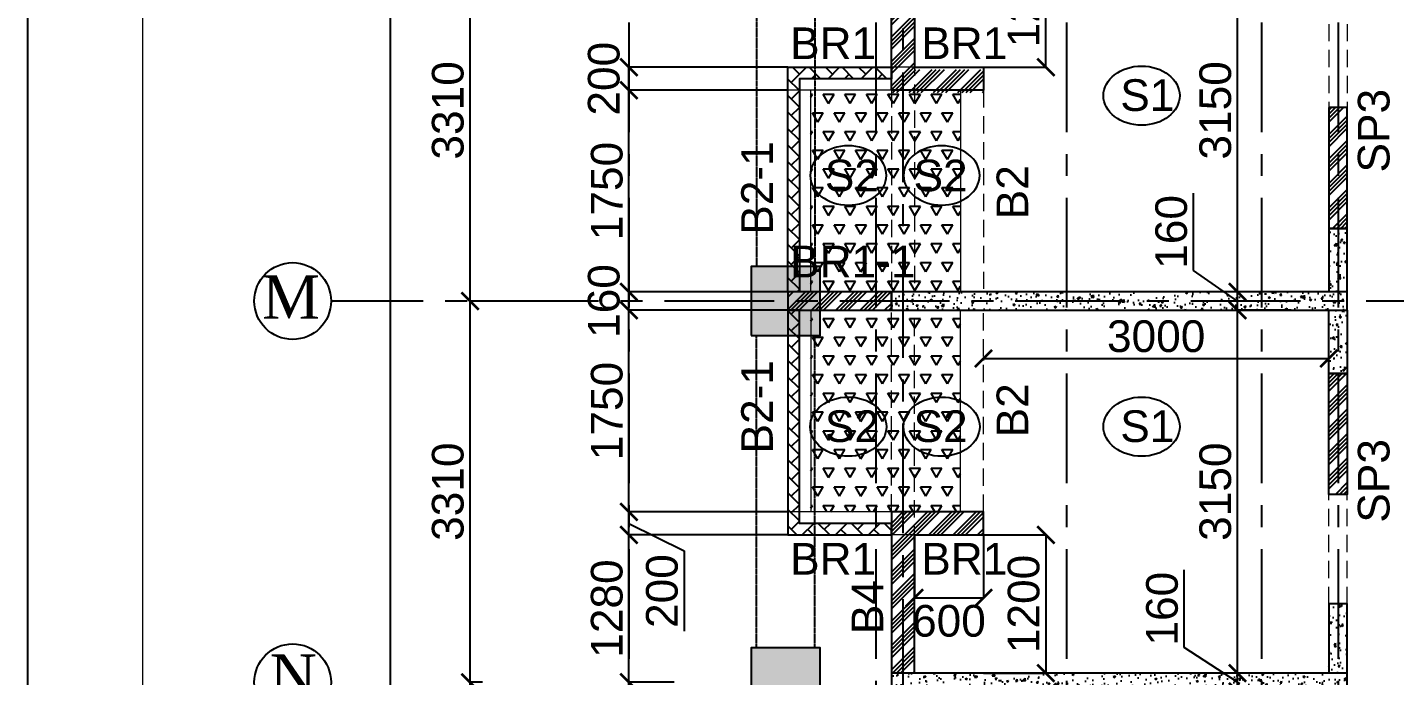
# Model space of a CAD drawing. Header units: inches. Extents: x -1898 to 127651, y -195120 to -109120.
# Drawn here: x -1898 to 9979, y -137312 to -131684 of the extents above; entities that cross this region are included whole.
import ezdxf

# ---------------------------------------------------------------- set-up
doc = ezdxf.new("R2010")
doc.units = ezdxf.units.IN
doc.header["$MEASUREMENT"] = 0
for name, pattern in [('CENTER', [50.8, 31.75, -6.35, 6.35, -6.35]), ('DASHED2', [9.525, 6.35, -3.175]), ('Hidden', [3, 2, -1])]:
    doc.linetypes.add(name, pattern=pattern)
for name, color, linetype in [('160 R.C. WALL HAT', 8, 'Continuous'), ('160 R.C.WALL', 6, 'Continuous'), ('AR-Column', 40, 'Continuous'), ('AR-Hidden', 251, 'DASHED2'), ('BAL. PARAPET WALL', 4, 'Continuous'), ('BEAM TEXT', 4, 'Continuous'), ('DIM', 251, 'Continuous'), ('GIRD CIR', 1, 'Continuous'), ('GIRD TEXT', 4, 'Continuous'), ('GRID', 8, 'CENTER'), ('GRID DIM', 4, 'Continuous'), ('NON S.WALL HATCH', 8, 'Continuous'), ('NON STRUC R.C.WALL', 6, 'Continuous'), ('NON.STRUC.R.C.WALLS', 1, 'Continuous'), ('PARAPET WALL', 4, 'Continuous'), ('SPANRAL BEAM', 3, 'Continuous'), ('SUNKEN', 8, 'Continuous')]:
    doc.layers.add(name, color=color, linetype=linetype)
for name, color, linetype, lineweight in [('BEAMS', 3, 'Continuous', 0), ('JKEC COLHAT', 2, 'Continuous', 20), ('SLAB CIR', 1, 'Continuous', 25), ('SLAB TXT', 3, 'Continuous', 0)]:
    doc.layers.add(name, color=color, linetype=linetype, lineweight=lineweight)
doc.styles.add('T200', font='sanss___.ttf', dxfattribs={"height": 275})
doc.styles.add('T300', font='sanss___.ttf', dxfattribs={"height": 350})
doc.styles.add('T400', font='romantic.ttf')
doc.dimstyles.new('T 200', dxfattribs={"dimtxt": 275, "dimasz": 150, "dimexe": 1, "dimexo": 0, "dimgap": 50, "dimtad": 1, "dimdec": 0, "dimrnd": 5, "dimdsep": 46, "dimtxsty": 'T200', "dimblk": 'ARCHTICK', "dimcen": 2.5, "dimdle": 1, "dimclrd": 5, "dimclre": 253, "dimclrt": 1, "dimadec": 0, "dimazin": 0, "dimtfac": 1, "dimtdec": 0, "dimtmove": 2, "dimatfit": 3, "dimfxl": 0, "dimarcsym": 0})
doc.dimstyles.new('T 300', dxfattribs={"dimtxt": 275, "dimasz": 150, "dimexe": 1, "dimexo": 0, "dimgap": 50, "dimtad": 1, "dimdec": 0, "dimrnd": 5, "dimdsep": 46, "dimtxsty": 'T200', "dimblk": 'ARCHTICK', "dimcen": 2.5, "dimdle": 1, "dimclrd": 5, "dimclre": 253, "dimclrt": 4, "dimadec": 0, "dimazin": 0, "dimtfac": 1, "dimtdec": 0, "dimtmove": 2, "dimatfit": 3, "dimfxl": 0, "dimarcsym": 0})
pattern_1 = [(45, (2346260.05, -240371.21), (-106.066017, 106.066017), []), (45, (2346295.4, -240371.21), (-106.066017, 106.066017), []), (45, (2346330.76, -240371.21), (-106.066017, 106.066017), []), (45, (2346366.12, -240371.21), (-106.066017, 106.066017), [])]
pattern_2 = [(60, (2301842.9, -345548.81), (-93.75, 162.379763), [93.75, -93.75]), (120, (2301842.9, -345548.81), (-187.5, 1e-07), [93.75, -93.75]), (0, (2301796.02, -345467.62), (93.75, 162.379763), [93.75, -93.75])]
pattern_3 = [(45, (-2120350.89, 362541.15), (1e-14, 143.684098), [304.8, -101.6]), (135, (-2120279.05, 362613), (1e-14, 143.684098), [304.8, -101.6])]
pattern_4 = [(50, (2184721.52, 112605.64), (179.315046, -15.688034), [18.75, -206.25]), (355, (2184721.52, 112605.64), (-34.687833, 188.048033), [15, -165]), (100.4514445, (2184736.47, 112604.33), (144.627212, 172.359998), [15.935048, -175.285528]), (46.1842, (2184721.52, 112655.64), (266.810333, -41.37982), [28.125, -309.375]), (96.635635, (2184743.76, 112652.2), (233.665486, 243.52965), [23.902586, -262.92844]), (351.184164, (2184721.52, 112655.64), (233.665486, 243.52965), [22.5, -247.5]), (21, (2184746.52, 112643.14), (149.226763, -100.654723), [18.75, -206.25]), (326, (2184746.52, 112643.14), (60.828833, 181.287511), [15, -165]), (71.451445, (2184758.96, 112634.75), (210.055594, 80.632788), [15.935047, -175.285528]), (37.5, (2184721.524, 112605.64), (3.0399638, 83.2234635), [0, -163, 0, -167.5, 0, -165.625]), (7.5, (2184721.52, 112605.64), (65.7673844, 98.602928), [0, -95.5, 0, -159.25, 0, -63.125]), (327.5, (2184665.774, 112605.64), (133.455609, -5.638718), [0, -62.5, 0, -195, 0, -258.75]), (317.5, (2184640.77, 112605.64), (145.7965423, 25.0262456), [0, -81.25, 0, -129.5, 0, -183.75])]

# ---------------------------------------------------------------- blocks, each defined once
blk = doc.blocks.new('_ARCHTICK')
at = {"color": 0, "linetype": 'ByBlock', "const_width": 0.15}
blk.add_lwpolyline([(-0.5, -0.5), (0.5, 0.5)], dxfattribs=at)
blk = doc.blocks.new('*D31')
at = {"layer": 'Defpoints', "color": 0}
for p in [(8614, -137290), (8947, -137290, 15), (8822, -137450, 15)]:
    blk.add_point(p, dxfattribs=at)
at = {"layer": 'DIM', "color": 5, "lineweight": -2}
for p, q in [((8151, -137067), (8151, -136395)), ((8614, -137370), (8151, -137067)), ((8614, -137451), (8614, -137289))]:
    blk.add_line(p, q, dxfattribs=at)
at = {"layer": 'DIM', "color": 253, "lineweight": -2}
for p, q in [((8947, -137290), (8613, -137290)), ((8822, -137450), (8613, -137450))]:
    blk.add_line(p, q, dxfattribs=at)
at = {"layer": 'DIM', "color": 5, "lineweight": -2, "xscale": 150, "yscale": 150, "zscale": 150}
for p, rotation in [((8614, -137290), 90), ((8614, -137450), 270)]:
    blk.add_blockref('_ARCHTICK', p, dxfattribs=dict(at, rotation=rotation))
at = {"layer": 'DIM', "color": 1, "insert": (7959, -136731), "char_height": 275, "attachment_point": 5, "rotation": 90, "style": 'T200'}
blk.add_mtext('160', dxfattribs=at)
blk = doc.blocks.new('*D32')
at = {"layer": 'Defpoints', "color": 0}
for p in [(8614, -134140), (9080, -134140, 15), (8947, -137290, 15)]:
    blk.add_point(p, dxfattribs=at)
at = {"layer": 'DIM', "color": 253, "lineweight": -2}
for p, q in [((9080, -134140), (8613, -134140)), ((8947, -137290), (8613, -137290))]:
    blk.add_line(p, q, dxfattribs=at)
at = {"layer": 'DIM', "color": 5, "lineweight": -2}
blk.add_line((8614, -137291), (8614, -134139), dxfattribs=at)
at = {"layer": 'DIM', "color": 5, "lineweight": -2, "xscale": 150, "yscale": 150, "zscale": 150}
for p, rotation in [((8614, -134140), 90), ((8614, -137290), 270)]:
    blk.add_blockref('_ARCHTICK', p, dxfattribs=dict(at, rotation=rotation))
at = {"layer": 'DIM', "color": 1, "insert": (8422, -135715), "char_height": 275, "attachment_point": 5, "rotation": 90, "style": 'T200'}
blk.add_mtext('3150', dxfattribs=at)
blk = doc.blocks.new('*D33')
at = {"layer": 'Defpoints', "color": 0}
for p in [(8614, -133980), (9091, -133980, 15), (9080, -134140, 15)]:
    blk.add_point(p, dxfattribs=at)
at = {"layer": 'DIM', "color": 5, "lineweight": -2}
for p, q in [((8231, -133796), (8231, -133124)), ((8614, -134060), (8231, -133796)), ((8614, -134141), (8614, -133979))]:
    blk.add_line(p, q, dxfattribs=at)
at = {"layer": 'DIM', "color": 253, "lineweight": -2}
for p, q in [((9091, -133980), (8613, -133980)), ((9080, -134140), (8613, -134140))]:
    blk.add_line(p, q, dxfattribs=at)
at = {"layer": 'DIM', "color": 5, "lineweight": -2, "xscale": 150, "yscale": 150, "zscale": 150}
for p, rotation in [((8614, -133980), 90), ((8614, -134140), 270)]:
    blk.add_blockref('_ARCHTICK', p, dxfattribs=dict(at, rotation=rotation))
at = {"layer": 'DIM', "color": 1, "insert": (8039, -133460), "char_height": 275, "attachment_point": 5, "rotation": 90, "style": 'T200'}
blk.add_mtext('160', dxfattribs=at)
blk = doc.blocks.new('*D34')
at = {"layer": 'Defpoints', "color": 0}
for p in [(8614, -130830), (8682, -130830), (9091, -133980, 15)]:
    blk.add_point(p, dxfattribs=at)
at = {"layer": 'DIM', "color": 253, "lineweight": -2}
for p, q in [((8682, -130830), (8613, -130830)), ((9091, -133980), (8613, -133980))]:
    blk.add_line(p, q, dxfattribs=at)
at = {"layer": 'DIM', "color": 5, "lineweight": -2}
blk.add_line((8614, -133981), (8614, -130829), dxfattribs=at)
at = {"layer": 'DIM', "color": 5, "lineweight": -2, "xscale": 150, "yscale": 150, "zscale": 150}
for p, rotation in [((8614, -130830), 90), ((8614, -133980), 270)]:
    blk.add_blockref('_ARCHTICK', p, dxfattribs=dict(at, rotation=rotation))
at = {"layer": 'DIM', "color": 1, "insert": (8422, -132405), "char_height": 275, "attachment_point": 5, "rotation": 90, "style": 'T200'}
blk.add_mtext('3150', dxfattribs=at)
blk = doc.blocks.new('*D128')
at = {"layer": 'Defpoints', "color": 0}
for p in [(3327, -137370), (3719, -137370, 15), (4707, -138650, 15)]:
    blk.add_point(p, dxfattribs=at)
at = {"layer": 'DIM', "color": 253, "lineweight": -2}
for p, q in [((3719, -137370), (3326, -137370)), ((4707, -138650), (3326, -138650))]:
    blk.add_line(p, q, dxfattribs=at)
at = {"layer": 'DIM', "color": 5, "lineweight": -2}
blk.add_line((3327, -138651), (3327, -137369), dxfattribs=at)
at = {"layer": 'DIM', "color": 5, "lineweight": -2, "xscale": 150, "yscale": 150, "zscale": 150}
for p, rotation in [((3327, -137370), 90), ((3327, -138650), 270)]:
    blk.add_blockref('_ARCHTICK', p, dxfattribs=dict(at, rotation=rotation))
at = {"layer": 'DIM', "color": 1, "insert": (3136, -138010), "char_height": 275, "attachment_point": 5, "rotation": 90, "style": 'T200'}
blk.add_mtext('1280', dxfattribs=at)
blk = doc.blocks.new('*D129')
at = {"layer": 'Defpoints', "color": 0}
for p in [(3327, -136090), (4707, -136090, 15), (3719, -137370, 15)]:
    blk.add_point(p, dxfattribs=at)
at = {"layer": 'DIM', "color": 253, "lineweight": -2}
for p, q in [((4707, -136090), (3326, -136090)), ((3719, -137370), (3326, -137370))]:
    blk.add_line(p, q, dxfattribs=at)
at = {"layer": 'DIM', "color": 5, "lineweight": -2}
blk.add_line((3327, -137371), (3327, -136089), dxfattribs=at)
at = {"layer": 'DIM', "color": 5, "lineweight": -2, "xscale": 150, "yscale": 150, "zscale": 150}
for p, rotation in [((3327, -136090), 90), ((3327, -137370), 270)]:
    blk.add_blockref('_ARCHTICK', p, dxfattribs=dict(at, rotation=rotation))
at = {"layer": 'DIM', "color": 1, "insert": (3136, -136730), "char_height": 275, "attachment_point": 5, "rotation": 90, "style": 'T200'}
blk.add_mtext('1280', dxfattribs=at)
blk = doc.blocks.new('*D130')
at = {"layer": 'Defpoints', "color": 0}
for p in [(3327, -135890), (4707, -135890, 15), (4707, -136090, 15)]:
    blk.add_point(p, dxfattribs=at)
at = {"layer": 'DIM', "color": 253, "lineweight": -2}
for p, q in [((4707, -135890), (3326, -135890)), ((4707, -136090), (3326, -136090))]:
    blk.add_line(p, q, dxfattribs=at)
at = {"layer": 'DIM', "color": 5, "lineweight": -2}
for p, q in [((3327, -136091), (3327, -135889)), ((3327, -135990), (3807, -136228)), ((3807, -136228), (3807, -136927))]:
    blk.add_line(p, q, dxfattribs=at)
at = {"layer": 'DIM', "color": 5, "lineweight": -2, "xscale": 150, "yscale": 150, "zscale": 150}
for p, rotation in [((3327, -135890), 90), ((3327, -136090), 270)]:
    blk.add_blockref('_ARCHTICK', p, dxfattribs=dict(at, rotation=rotation))
at = {"layer": 'DIM', "color": 1, "insert": (3615, -136578), "char_height": 275, "attachment_point": 5, "rotation": 90, "style": 'T200'}
blk.add_mtext('200', dxfattribs=at)
blk = doc.blocks.new('*D131')
at = {"layer": 'Defpoints', "color": 0}
for p in [(3327, -134140), (4707, -134140, 15), (4707, -135890, 15)]:
    blk.add_point(p, dxfattribs=at)
at = {"layer": 'DIM', "color": 253, "lineweight": -2}
for p, q in [((4707, -134140), (3326, -134140)), ((4707, -135890), (3326, -135890))]:
    blk.add_line(p, q, dxfattribs=at)
at = {"layer": 'DIM', "color": 5, "lineweight": -2}
blk.add_line((3327, -135891), (3327, -134139), dxfattribs=at)
at = {"layer": 'DIM', "color": 5, "lineweight": -2, "xscale": 150, "yscale": 150, "zscale": 150}
for p, rotation in [((3327, -134140), 90), ((3327, -135890), 270)]:
    blk.add_blockref('_ARCHTICK', p, dxfattribs=dict(at, rotation=rotation))
at = {"layer": 'DIM', "color": 1, "insert": (3136, -135015), "char_height": 275, "attachment_point": 5, "rotation": 90, "style": 'T200'}
blk.add_mtext('1750', dxfattribs=at)
blk = doc.blocks.new('*D132')
at = {"layer": 'Defpoints', "color": 0}
for p in [(3327, -133980), (4707, -133980, 15), (4707, -134140, 15)]:
    blk.add_point(p, dxfattribs=at)
at = {"layer": 'DIM', "color": 253, "lineweight": -2}
for p, q in [((4707, -133980), (3326, -133980)), ((4707, -134140), (3326, -134140))]:
    blk.add_line(p, q, dxfattribs=at)
at = {"layer": 'DIM', "color": 5, "lineweight": -2}
blk.add_line((3327, -134141), (3327, -133979), dxfattribs=at)
at = {"layer": 'DIM', "color": 5, "lineweight": -2, "xscale": 150, "yscale": 150, "zscale": 150}
for p, rotation in [((3327, -133980), 90), ((3327, -134140), 270)]:
    blk.add_blockref('_ARCHTICK', p, dxfattribs=dict(at, rotation=rotation))
at = {"layer": 'DIM', "color": 1, "insert": (3110, -134060), "char_height": 275, "attachment_point": 5, "rotation": 90, "style": 'T200'}
blk.add_mtext('160', dxfattribs=at)
blk = doc.blocks.new('*D133')
at = {"layer": 'Defpoints', "color": 0}
for p in [(3327, -132230), (4707, -132230, 15), (4707, -133980, 15)]:
    blk.add_point(p, dxfattribs=at)
at = {"layer": 'DIM', "color": 253, "lineweight": -2}
for p, q in [((4707, -132230), (3326, -132230)), ((4707, -133980), (3326, -133980))]:
    blk.add_line(p, q, dxfattribs=at)
at = {"layer": 'DIM', "color": 5, "lineweight": -2}
blk.add_line((3327, -133981), (3327, -132229), dxfattribs=at)
at = {"layer": 'DIM', "color": 5, "lineweight": -2, "xscale": 150, "yscale": 150, "zscale": 150}
for p, rotation in [((3327, -132230), 90), ((3327, -133980), 270)]:
    blk.add_blockref('_ARCHTICK', p, dxfattribs=dict(at, rotation=rotation))
at = {"layer": 'DIM', "color": 1, "insert": (3136, -133105), "char_height": 275, "attachment_point": 5, "rotation": 90, "style": 'T200'}
blk.add_mtext('1750', dxfattribs=at)
blk = doc.blocks.new('*D134')
at = {"layer": 'Defpoints', "color": 0}
for p in [(3327, -132030), (4707, -132030, 15), (4707, -132230, 15)]:
    blk.add_point(p, dxfattribs=at)
at = {"layer": 'DIM', "color": 253, "lineweight": -2}
for p, q in [((4707, -132030), (3326, -132030)), ((4707, -132230), (3326, -132230))]:
    blk.add_line(p, q, dxfattribs=at)
at = {"layer": 'DIM', "color": 5, "lineweight": -2}
blk.add_line((3327, -132231), (3327, -132029), dxfattribs=at)
at = {"layer": 'DIM', "color": 5, "lineweight": -2, "xscale": 150, "yscale": 150, "zscale": 150}
for p, rotation in [((3327, -132030), 90), ((3327, -132230), 270)]:
    blk.add_blockref('_ARCHTICK', p, dxfattribs=dict(at, rotation=rotation))
at = {"layer": 'DIM', "color": 1, "insert": (3110, -132130), "char_height": 275, "attachment_point": 5, "rotation": 90, "style": 'T200'}
blk.add_mtext('200', dxfattribs=at)
blk = doc.blocks.new('*D200')
at = {"layer": 'Defpoints', "color": 0}
for p in [(1257, -117070), (1713, -117070, 15), (1713, -140720, 15)]:
    blk.add_point(p, dxfattribs=at)
at = {"layer": 'GRID DIM', "color": 253, "lineweight": -2}
for p, q in [((1713, -117070), (1256, -117070)), ((1713, -140720), (1256, -140720))]:
    blk.add_line(p, q, dxfattribs=at)
at = {"layer": 'GRID DIM', "color": 5, "lineweight": -2}
blk.add_line((1257, -140721), (1257, -117069), dxfattribs=at)
at = {"layer": 'GRID DIM', "color": 5, "lineweight": -2, "xscale": 150, "yscale": 150, "zscale": 150}
for p, rotation in [((1257, -117070), 90), ((1257, -140720), 270)]:
    blk.add_blockref('_ARCHTICK', p, dxfattribs=dict(at, rotation=rotation))
at = {"layer": 'GRID DIM', "color": 4, "insert": (1065, -128895), "char_height": 275, "attachment_point": 5, "rotation": 90, "style": 'T200'}
blk.add_mtext('23650', dxfattribs=at)
blk = doc.blocks.new('*D201')
at = {"layer": 'Defpoints', "color": 0}
for p in [(1947, -137370), (2054, -137370, 15), (2054, -140720, 15)]:
    blk.add_point(p, dxfattribs=at)
at = {"layer": 'GRID DIM', "color": 253, "lineweight": -2}
for p, q in [((2054, -137370), (1946, -137370)), ((2054, -140720), (1946, -140720))]:
    blk.add_line(p, q, dxfattribs=at)
at = {"layer": 'GRID DIM', "color": 5, "lineweight": -2}
blk.add_line((1947, -140721), (1947, -137369), dxfattribs=at)
at = {"layer": 'GRID DIM', "color": 5, "lineweight": -2, "xscale": 150, "yscale": 150, "zscale": 150}
for p, rotation in [((1947, -137370), 90), ((1947, -140720), 270)]:
    blk.add_blockref('_ARCHTICK', p, dxfattribs=dict(at, rotation=rotation))
at = {"layer": 'GRID DIM', "color": 4, "insert": (1755, -139045), "char_height": 275, "attachment_point": 5, "rotation": 90, "style": 'T200'}
blk.add_mtext('3350', dxfattribs=at)
blk = doc.blocks.new('*D202')
at = {"layer": 'Defpoints', "color": 0}
for p in [(1947, -134060), (2122, -134060, 15), (2054, -137370, 15)]:
    blk.add_point(p, dxfattribs=at)
at = {"layer": 'GRID DIM', "color": 253, "lineweight": -2}
for p, q in [((2122, -134060), (1946, -134060)), ((2054, -137370), (1946, -137370))]:
    blk.add_line(p, q, dxfattribs=at)
at = {"layer": 'GRID DIM', "color": 5, "lineweight": -2}
blk.add_line((1947, -137371), (1947, -134059), dxfattribs=at)
at = {"layer": 'GRID DIM', "color": 5, "lineweight": -2, "xscale": 150, "yscale": 150, "zscale": 150}
for p, rotation in [((1947, -134060), 90), ((1947, -137370), 270)]:
    blk.add_blockref('_ARCHTICK', p, dxfattribs=dict(at, rotation=rotation))
at = {"layer": 'GRID DIM', "color": 4, "insert": (1755, -135715), "char_height": 275, "attachment_point": 5, "rotation": 90, "style": 'T200'}
blk.add_mtext('3310', dxfattribs=at)
blk = doc.blocks.new('*D203')
at = {"layer": 'Defpoints', "color": 0}
for p in [(1947, -130750), (2051, -130750, 15), (2122, -134060, 15)]:
    blk.add_point(p, dxfattribs=at)
at = {"layer": 'GRID DIM', "color": 253, "lineweight": -2}
for p, q in [((2051, -130750), (1946, -130750)), ((2122, -134060), (1946, -134060))]:
    blk.add_line(p, q, dxfattribs=at)
at = {"layer": 'GRID DIM', "color": 5, "lineweight": -2}
blk.add_line((1947, -134061), (1947, -130749), dxfattribs=at)
at = {"layer": 'GRID DIM', "color": 5, "lineweight": -2, "xscale": 150, "yscale": 150, "zscale": 150}
for p, rotation in [((1947, -130750), 90), ((1947, -134060), 270)]:
    blk.add_blockref('_ARCHTICK', p, dxfattribs=dict(at, rotation=rotation))
at = {"layer": 'GRID DIM', "color": 4, "insert": (1755, -132405), "char_height": 275, "attachment_point": 5, "rotation": 90, "style": 'T200'}
blk.add_mtext('3310', dxfattribs=at)
blk = doc.blocks.new('*D222')
at = {"layer": 'Defpoints', "color": 0}
for p in [(5807, -136090, 15), (6407, -136090, 15), (6407, -136638)]:
    blk.add_point(p, dxfattribs=at)
at = {"layer": 'DIM', "color": 253, "lineweight": -2}
for p, q in [((5807, -136090), (5807, -136639)), ((6407, -136090), (6407, -136639))]:
    blk.add_line(p, q, dxfattribs=at)
at = {"layer": 'DIM', "color": 5, "lineweight": -2}
blk.add_line((5806, -136638), (6408, -136638), dxfattribs=at)
at = {"layer": 'DIM', "color": 5, "lineweight": -2, "xscale": 150, "yscale": 150, "zscale": 150, "rotation": 180}
blk.add_blockref('_ARCHTICK', (5807, -136638), dxfattribs=at)
at = {"layer": 'DIM', "color": 5, "lineweight": -2, "xscale": 150, "yscale": 150, "zscale": 150}
blk.add_blockref('_ARCHTICK', (6407, -136638), dxfattribs=at)
at = {"layer": 'DIM', "color": 1, "insert": (6107, -136838), "char_height": 275, "attachment_point": 5, "style": 'T200'}
blk.add_mtext('600', dxfattribs=at)
blk = doc.blocks.new('*D223')
at = {"layer": 'Defpoints', "color": 0}
for p in [(9407, -134559), (6407, -134575, 15), (9407, -134575, 15)]:
    blk.add_point(p, dxfattribs=at)
at = {"layer": 'DIM', "color": 5, "lineweight": -2}
blk.add_line((6406, -134559), (9408, -134559), dxfattribs=at)
at = {"layer": 'DIM', "color": 253, "lineweight": -2}
for p, q in [((6407, -134575), (6407, -134558)), ((9407, -134575), (9407, -134558))]:
    blk.add_line(p, q, dxfattribs=at)
at = {"layer": 'DIM', "color": 5, "lineweight": -2, "xscale": 150, "yscale": 150, "zscale": 150, "rotation": 180}
blk.add_blockref('_ARCHTICK', (6407, -134559), dxfattribs=at)
at = {"layer": 'DIM', "color": 5, "lineweight": -2, "xscale": 150, "yscale": 150, "zscale": 150}
blk.add_blockref('_ARCHTICK', (9407, -134559), dxfattribs=at)
at = {"layer": 'DIM', "color": 1, "insert": (7907, -134367), "char_height": 275, "attachment_point": 5, "style": 'T200'}
blk.add_mtext('3000', dxfattribs=at)
blk = doc.blocks.new('*D782')
at = {"layer": 'Defpoints', "color": 0}
for p in [(6407, -136090, 15), (6407, -137290, 15), (6949, -137290)]:
    blk.add_point(p, dxfattribs=at)
at = {"layer": 'DIM', "color": 253, "lineweight": -2}
for p, q in [((6407, -136090), (6950, -136090)), ((6407, -137290), (6950, -137290))]:
    blk.add_line(p, q, dxfattribs=at)
at = {"layer": 'DIM', "color": 5, "lineweight": -2}
blk.add_line((6949, -136089), (6949, -137291), dxfattribs=at)
at = {"layer": 'DIM', "color": 5, "lineweight": -2, "xscale": 150, "yscale": 150, "zscale": 150}
for p, rotation in [((6949, -136090), 90), ((6949, -137290), 270)]:
    blk.add_blockref('_ARCHTICK', p, dxfattribs=dict(at, rotation=rotation))
at = {"layer": 'DIM', "color": 1, "insert": (6757, -136690), "char_height": 275, "attachment_point": 5, "rotation": 90, "style": 'T200'}
blk.add_mtext('1200', dxfattribs=at)
blk = doc.blocks.new('*D783')
at = {"layer": 'Defpoints', "color": 0}
for p in [(6407, -130830, 15), (6949, -130830), (6407, -132030, 15)]:
    blk.add_point(p, dxfattribs=at)
at = {"layer": 'DIM', "color": 253, "lineweight": -2}
for p, q in [((6407, -130830), (6950, -130830)), ((6407, -132030), (6950, -132030))]:
    blk.add_line(p, q, dxfattribs=at)
at = {"layer": 'DIM', "color": 5, "lineweight": -2}
blk.add_line((6949, -132031), (6949, -130829), dxfattribs=at)
at = {"layer": 'DIM', "color": 5, "lineweight": -2, "xscale": 150, "yscale": 150, "zscale": 150}
for p, rotation in [((6949, -130830), 90), ((6949, -132030), 270)]:
    blk.add_blockref('_ARCHTICK', p, dxfattribs=dict(at, rotation=rotation))
at = {"layer": 'DIM', "color": 1, "insert": (6757, -131430), "char_height": 275, "attachment_point": 5, "rotation": 90, "style": 'T200'}
blk.add_mtext('1200', dxfattribs=at)
blk = doc.blocks.new('A$C02A55DAE')
at = {"layer": 'NON S.WALL HATCH'}
h = blk.add_hatch(dxfattribs=at)
h.set_pattern_fill('SACNCR', color=256, scale=1000)
h.set_pattern_definition([(45, (-131825.64, 74440.45), (-66.29126, 66.29126), []), (45, (-131759.35, 74440.45), (-66.29126, 66.29126), [0, -93.75])])
h.paths.add_polyline_path([(-774, -21790), (-174, -21790), (-174, -21190), (-774, -21190)])
h.paths.add_polyline_path([(-774, -18480), (-174, -18480), (-174, -17880), (-774, -17880)])
h.paths.add_polyline_path([(-774, -15170), (-174, -15170), (-174, -14570), (-774, -14570)])
h.paths.add_polyline_path([(-774, -11940), (-174, -11940), (-174, -11680), (-774, -11680)])
at = {"layer": 'AR-Column', "color": 4, "elevation": -29}
for points in [[(-774, -15170), (-174, -15170), (-174, -14570), (-774, -14570)], [(-774, -18480), (-174, -18480), (-174, -17880), (-774, -17880)]]:
    blk.add_lwpolyline(points, close=True, dxfattribs=at)
at = {"layer": 'AR-Hidden', "ltscale": 0.009}
for p, q in [((-726, -11940, -29), (-726, -14570, -29)), ((-221, -11940, -29), (-221, -14570, -29)), ((-726, -17880, -29), (-726, -15170, -29)), ((-221, -17880, -29), (-221, -15170, -29))]:
    blk.add_line(p, q, dxfattribs=at)

msp = doc.modelspace()

# ---------------------------------------------------------------- hatches: boundary and pattern name
at = {"layer": '160 R.C. WALL HAT'}
h = msp.add_hatch(dxfattribs=at)
h.set_pattern_fill('AR-CONC', color=256, scale=25)
h.set_pattern_definition(pattern_4)
h.paths.add_polyline_path([(9407.4, -133450.2), (9567.4, -133450.2), (9567.4, -133980.2), (9407.4, -133980.2)])
h = msp.add_hatch(dxfattribs=at)
h.set_pattern_fill('AR-CONC', color=256, scale=25)
h.set_pattern_definition([(50, (2183836.52, 101615.64), (179.315046, -15.688034), [18.75, -206.25]), (355, (2183836.52, 101615.64), (-34.687833, 188.048033), [15, -165]), (100.4514445, (2183851.47, 101614.33), (144.627212, 172.359998), [15.935048, -175.285528]), (46.1842, (2183836.52, 101665.64), (266.810333, -41.37982), [28.125, -309.375]), (96.635635, (2183858.76, 101662.2), (233.665486, 243.52965), [23.902586, -262.92844]), (351.184164, (2183836.52, 101665.64), (233.665486, 243.52965), [22.5, -247.5]), (21, (2183861.52, 101653.14), (149.226763, -100.654723), [18.75, -206.25]), (326, (2183861.52, 101653.14), (60.828833, 181.287511), [15, -165]), (71.451445, (2183873.96, 101644.75), (210.055594, 80.632788), [15.935047, -175.285528]), (37.5, (2183836.524, 101615.64), (3.0399638, 83.2234635), [0, -163, 0, -167.5, 0, -165.625]), (7.5, (2183836.52, 101615.64), (65.7673844, 98.602928), [0, -95.5, 0, -159.25, 0, -63.125]), (327.5, (2183780.774, 101615.64), (133.455609, -5.638718), [0, -62.5, 0, -195, 0, -258.75]), (317.5, (2183755.77, 101615.64), (145.7965423, 25.0262456), [0, -81.25, 0, -129.5, 0, -183.75])])
h.paths.add_polyline_path([(9567.4, -134140.2), (9567.4, -133980.2), (5607.4, -133980.2), (5607.4, -134140.2)])
h = msp.add_hatch(dxfattribs=at)
h.set_pattern_fill('AR-CONC', color=256, scale=25)
h.set_pattern_definition(pattern_4)
h.paths.add_polyline_path([(9407.4, -134690.2), (9567.4, -134690.2), (9567.4, -134140.2), (9407.4, -134140.2)])
h = msp.add_hatch(dxfattribs=at)
h.set_pattern_fill('AR-CONC', color=256, scale=25)
h.set_pattern_definition(pattern_4)
h.paths.add_polyline_path([(9567.4, -136690.2), (9407.4, -136690.2), (9407.4, -137290.2), (9567.4, -137290.2)])
h = msp.add_hatch(dxfattribs=at)
h.set_pattern_fill('AR-CONC', color=256, scale=25)
h.set_pattern_definition(pattern_4)
h.paths.add_polyline_path([(5607.4, -137290.2), (5607.4, -137450.2), (9567.4, -137450.2), (9567.4, -137290.2)])
at = {"layer": 'BAL. PARAPET WALL'}
h = msp.add_hatch(dxfattribs=at)
h.set_pattern_fill('AR-HBONE', color=256, style=0)
h.set_pattern_definition(pattern_3)
h.paths.add_polyline_path([(4807.4, -133980.2), (4707.4, -133980.2), (4707.4, -132030.2), (5607.4, -132030.2), (5607.4, -132130.2), (4807.4, -132130.2)])
h = msp.add_hatch(dxfattribs=at)
h.set_pattern_fill('AR-HBONE', color=256, style=0)
h.set_pattern_definition(pattern_3)
h.paths.add_polyline_path([(4807.4, -134140.2), (4707.4, -134140.2), (4707.4, -136090.2), (5607.4, -136090.2), (5607.4, -135990.2), (4807.4, -135990.2)])
at = {"layer": 'NON STRUC R.C.WALL'}
h = msp.add_hatch(dxfattribs=at)
h.set_pattern_fill('ANSI34', color=1, scale=200)
h.set_pattern_definition([(45, (2346260.05, -240391.21), (-106.066017, 106.066017), []), (45, (2346295.4, -240391.21), (-106.066017, 106.066017), []), (45, (2346330.76, -240391.21), (-106.066017, 106.066017), []), (45, (2346366.12, -240391.21), (-106.066017, 106.066017), [])])
h.paths.add_polyline_path([(5807.4, -130850.2), (5607.4, -130850.2), (5607.4, -132250.2), (6407.4, -132250.2), (6407.4, -132050.2), (5807.4, -132050.2)])
h = msp.add_hatch(dxfattribs=at)
h.set_pattern_fill('ANSI34', color=1, scale=200)
h.set_pattern_definition(pattern_1)
h.paths.add_polyline_path([(9407.4, -132380.2), (9407.4, -133430.2), (9567.4, -133430.2), (9567.4, -132380.2)])
h = msp.add_hatch(dxfattribs=at)
h.set_pattern_fill('ANSI34', color=1, scale=200)
h.set_pattern_definition(pattern_1)
h.paths.add_polyline_path([(5607.4, -134140.2), (5607.4, -133980.2), (4707.4, -133980.2), (4707.4, -134140.2)])
h = msp.add_hatch(dxfattribs=at)
h.set_pattern_fill('ANSI34', color=1, scale=200)
h.set_pattern_definition(pattern_1)
h.paths.add_polyline_path([(9407.4, -135740.2), (9407.4, -134690.2), (9567.4, -134690.2), (9567.4, -135740.2)])
h = msp.add_hatch(dxfattribs=at)
h.set_pattern_fill('ANSI34', color=1, scale=200)
h.set_pattern_definition(pattern_1)
h.paths.add_polyline_path([(5807.4, -137290.2), (5807.4, -136090.2), (6407.4, -136090.2), (6407.4, -135890.2), (5607.4, -135890.2), (5607.4, -137290.2)])
at = {"layer": 'SUNKEN'}
h = msp.add_hatch(dxfattribs=at)
h.set_pattern_fill('TRIANG', color=256, scale=500)
h.set_pattern_definition(pattern_2)
h.paths.add_polyline_path([(4907.4, -132210.2), (6207.4, -132210.2), (6207.4, -133980.2), (4907.4, -133980.2)])
h = msp.add_hatch(dxfattribs=at)
h.set_pattern_fill('TRIANG', color=256, scale=500)
h.set_pattern_definition(pattern_2)
h.paths.add_polyline_path([(4907.4, -135890.2), (6207.4, -135890.2), (6207.4, -134140.2), (4907.4, -134140.2)])

# ---------------------------------------------------------------- linework, layer by layer
at = {"layer": '160 R.C.WALL', "elevation": 14.7}
for points in [[(9567.4, -133980.2), (9567.4, -133430.2), (9407.4, -133430.2), (9407.4, -133980.2)], [(9567.4, -134140.2), (9567.4, -134690.2), (9407.4, -134690.2), (9407.4, -134140.2)], [(9567.4, -137290.2), (9567.4, -136690.2), (9407.4, -136690.2), (9407.4, -137290.2)]]:
    msp.add_lwpolyline(points, dxfattribs=at)
for points in [[(9567.4, -134140.2), (9567.4, -133980.2), (5607.4, -133980.2), (5607.4, -134140.2)], [(9567.4, -137450.2), (9567.4, -137290.2), (5607.4, -137290.2), (5607.4, -137450.2)]]:
    msp.add_lwpolyline(points, close=True, dxfattribs=at)
at = {"layer": 'BAL. PARAPET WALL', "elevation": 14.7}
for points in [[(4807.4, -133980.2), (4707.4, -133980.2), (4707.4, -132030.2), (5607.4, -132030.2), (5607.4, -132130.2), (4807.4, -132130.2), (4807.4, -133980.2)], [(4807.4, -134140.2), (4707.4, -134140.2), (4707.4, -136090.2), (5607.4, -136090.2), (5607.4, -135990.2), (4807.4, -135990.2), (4807.4, -134140.2)]]:
    msp.add_lwpolyline(points, dxfattribs=at)
at = {"layer": 'BEAMS', "color": 4, "linetype": 'Continuous', "ltscale": 0.01}
for p, q in [((5607.4, -130830.2, 14.7), (5607.4, -132230.2, 14.7)), ((6407.4, -132030.2, 14.7), (4707.4, -132030.2, 14.7)), ((4707.4, -133980.2, 14.7), (4707.4, -132030.2, 14.7)), ((6407.4, -132230.2, 14.7), (4707.4, -132230.2, 14.7)), ((4907.4, -133980.2, 14.7), (4907.4, -132230.2, 14.7)), ((6207.4, -132230.2, 14.7), (6207.4, -133980.2, 14.7)), ((4707.4, -134140.2, 14.7), (4707.4, -136090.2, 14.7)), ((4907.4, -134140.2, 14.7), (4907.4, -135890.2, 14.7)), ((6207.4, -135890.2, 14.7), (6207.4, -134140.2, 14.7)), ((6407.4, -135890.2, 14.7), (4707.4, -135890.2, 14.7)), ((5607.4, -137290.2, 14.7), (5607.4, -135890.2, 14.7)), ((6407.4, -136090.2, 14.7), (4707.4, -136090.2, 14.7))]:
    msp.add_line(p, q, dxfattribs=at)
at = {"layer": 'BEAMS', "linetype": 'Hidden', "ltscale": 75}
for p, q in [((5807.4, -130830.2, 14.7), (5807.4, -133980.2, 14.7)), ((9407.4, -131430.2, 14.7), (9407.4, -133430.2, 14.7)), ((9567.4, -131430.2, 14.7), (9567.4, -133430.2, 14.7)), ((5607.4, -132230.2, 14.7), (5607.4, -133980.2, 14.7)), ((6407.4, -132230.2, 14.7), (6407.4, -133980.2, 14.7)), ((5607.4, -135886, 14.7), (5607.4, -134140.2, 14.7)), ((5807.4, -137290.2, 14.7), (5807.4, -134140.2, 14.7)), ((6407.4, -135890.2, 14.7), (6407.4, -134140.2, 14.7)), ((9407.4, -136690.2, 14.7), (9407.4, -134690.2, 14.7)), ((9567.4, -136690.2, 14.7), (9567.4, -134690.2, 14.7))]:
    msp.add_line(p, q, dxfattribs=at)
at = {"layer": 'Defpoints', "ltscale": 0.2}
msp.add_lwpolyline([(-1898.4, -195120.3), (120101.6, -195120.3), (120101.6, -109120.3), (-1898.4, -109120.3)], close=True, dxfattribs=at)
at = {"layer": 'GIRD CIR'}
for centre in [(406.1, -134060.2, 14.7), (406.1, -137370.2, 14.7)]:
    msp.add_circle(centre, 333.3, dxfattribs=at)
at = {"layer": 'GRID', "ltscale": 30}
for p, q in [((3327.4, -111829.1, 14.7), (3327.4, -143550.6, 14.7)), ((5472.4, -111829.1, 14.7), (5472.4, -143550.6, 14.7)), ((7127.4, -111829.1, 14.7), (7127.4, -143550.6, 14.7)), ((8822.4, -111829.1, 14.7), (8822.4, -143550.6, 14.7)), ((9487.4, -111829.1, 14.7), (9487.4, -143550.6, 14.7)), ((5707.4, -112263.4, 14.7), (5707.4, -143550.6, 14.7)), ((86883.8, -134060.2, 14.7), (739.5, -134060.2, 14.7))]:
    msp.add_line(p, q, dxfattribs=at)
at = {"layer": 'JKEC COLHAT', "ltscale": 0.2}
msp.add_lwpolyline([(-898.4, -194120.3), (119101.6, -194120.3), (119101.6, -110120.3), (-898.4, -110120.3)], close=True, dxfattribs=at)
at = {"layer": 'NON.STRUC.R.C.WALLS', "elevation": 14.7}
for points in [[(5807.4, -130830.2), (5807.4, -132030.2), (6407.4, -132030.2), (6407.4, -132230.2), (5607.4, -132230.2), (5607.4, -130830.2)], [(5807.4, -137290.2), (5807.4, -136090.2), (6407.4, -136090.2), (6407.4, -135890.2), (5607.4, -135890.2), (5607.4, -137290.2)]]:
    msp.add_lwpolyline(points, dxfattribs=at)
for points in [[(9407.4, -132380.2), (9407.4, -133430.2), (9567.4, -133430.2), (9567.4, -132380.2)], [(5607.4, -134140.2), (5607.4, -133980.2), (4707.4, -133980.2), (4707.4, -134140.2)], [(9407.4, -135740.2), (9407.4, -134690.2), (9567.4, -134690.2), (9567.4, -135740.2)]]:
    msp.add_lwpolyline(points, close=True, dxfattribs=at)
at = {"layer": 'PARAPET WALL'}
for p, q in [((6407.4, -132030.2, 14.7), (6407.4, -132230.2, 14.7)), ((6407.4, -136090.2, 14.7), (6407.4, -135890.2, 14.7))]:
    msp.add_line(p, q, dxfattribs=at)
at = {"layer": 'SLAB CIR'}
for centre in [(7780.2, -132277, -0.7), (5232.5, -135150.8, -0.7), (6043, -135150.8, -0.7), (7780.2, -135150.8, -0.7)]:
    msp.add_ellipse(centre, major_axis=(331, 0), ratio=0.77685, dxfattribs=at)
at = {"layer": 'SLAB CIR', "extrusion": (0, 0, -1)}
for centre in [(5232.5, -132969.6, -0.7), (6043, -132969.6, -0.7)]:
    msp.add_ellipse(centre, major_axis=(331, 0), ratio=0.77685, dxfattribs=at)

# ---------------------------------------------------------------- block references
at = {"layer": 'DIM', "color": 1}
msp.add_blockref('A$C02A55DAE', (5162.4, -119190.2, 29.5), dxfattribs=at)

# ---------------------------------------------------------------- texts
at = {"layer": 'BEAM TEXT', "style": 'T300'}
for s, p in [('BR1', (4727.3, -131960)), ('BR1', (5866.9, -131960)), ('BR1-1', (4727.3, -133854.7)), ('BR1', (4727.3, -136435.4)), ('BR1', (5866.9, -136435.4))]:
    msp.add_text(s, height=275, dxfattribs=at).set_placement(p)
for s, p in [('B2-1', (4577.4, -133484.8)), ('B2', (6795.6, -133350.6)), ('B2-1', (4577.4, -135383.6)), ('B2', (6795.6, -135244)), ('B4', (5536.2, -136952.4))]:
    msp.add_text(s, height=275, rotation=90, dxfattribs=at).set_placement(p)
at = {"layer": 'GIRD TEXT', "ltscale": 7, "style": 'T400'}
for s, p in [('M', (140.4, -134213.4)), ('N', (206.6, -137503.5))]:
    msp.add_text(s, height=375, dxfattribs=at).set_placement(p)
at = {"layer": 'SLAB TXT', "style": 'T300'}
for s, p in [('S1', (7595.4, -132409.8)), ('S2', (5028.9, -133107.6)), ('S2', (5799.4, -133107.6)), ('S2', (5028.9, -135283.7)), ('S2', (5799.4, -135283.7)), ('S1', (7595.4, -135283.7))]:
    msp.add_text(s, height=275, dxfattribs=at).set_placement(p)
at = {"layer": 'SPANRAL BEAM', "style": 'T300'}
for p in [(9933.8, -132944.4), (9933.8, -135984.4)]:
    msp.add_text('SP3', height=275, rotation=90, dxfattribs=at).set_placement(p)

# ---------------------------------------------------------------- dimensions: what is measured, and where the dimension line sits
at = {"layer": 'DIM'}
for base, p1, p2, angle, picture, middle in [((6949, -130830.2), (6407.4, -132030.2, 14.7), (6407.4, -130830.2, 14.7), 90, '*D783', (6757.4, -131430.2)), ((6949, -137290.2), (6407.4, -136090.2, 14.7), (6407.4, -137290.2, 14.7), 270, '*D782', (6757.4, -136690.2))]:
    dim = msp.add_linear_dim(base=base, p1=p1, p2=p2, angle=angle, dimstyle='T 200', override={"dimarcsym": 2}, dxfattribs=at)
    dim.commit()
    dim.dimension.update_dxf_attribs({"geometry": picture, "text_midpoint": middle})
for base, p1, p2, picture, middle in [((8613.6, -130830.2), (9090.9, -133980.2, 14.7), (8682, -130830.2), '*D34', (8421.8, -132405.2)), ((3327.4, -132030.2), (4707.4, -132230.2, 14.7), (4707.4, -132030.2, 14.7), '*D134', (3109.7, -132130.2)), ((3327.4, -132230.2), (4707.4, -133980.2, 14.7), (4707.4, -132230.2, 14.7), '*D133', (3135.7, -133105.2)), ((3327.4, -133980.2), (4707.4, -134140.2, 14.7), (4707.4, -133980.2, 14.7), '*D132', (3109.5, -134060.2)), ((3327.4, -134140.2), (4707.4, -135890.2, 14.7), (4707.4, -134140.2, 14.7), '*D131', (3135.7, -135015.2)), ((8613.6, -134140.2), (8946.5, -137290.2, 14.7), (9079.8, -134140.2, 14.7), '*D32', (8421.8, -135715.2)), ((3327.4, -136090.2), (3719.2, -137370.2, 14.7), (4707.4, -136090.2, 14.7), '*D129', (3135.7, -136730.2)), ((3327.4, -137370.2), (4707.4, -138650.2, 14.7), (3719.2, -137370.2, 14.7), '*D128', (3135.7, -138010.2))]:
    dim = msp.add_linear_dim(base=base, p1=p1, p2=p2, angle=90, dimstyle='T 200', dxfattribs=at)
    dim.commit()
    dim.dimension.update_dxf_attribs({"geometry": picture, "text_midpoint": middle})
for base, p1, p2, picture, middle in [((8613.6, -133980.2), (9079.8, -134140.2, 14.7), (9090.9, -133980.2, 14.7), '*D33', (8230.7, -133745.8)), ((3327.4, -135890.2), (4707.4, -136090.2, 14.7), (4707.4, -135890.2, 14.7), '*D130', (3807.1, -136278.4)), ((8613.6, -137290.2), (8822.4, -137450.2, 14.7), (8946.5, -137290.2, 14.7), '*D31', (8151.2, -137017.3))]:
    dim = msp.add_linear_dim(base=base, p1=p1, p2=p2, angle=90, dimstyle='T 200', override={"dimtmove": 1}, dxfattribs=at)
    dim.commit()
    dim.dimension.update_dxf_attribs({"geometry": picture, "text_midpoint": middle, "dimtype": 160})
dim = msp.add_linear_dim(base=(9407.4, -134559), p1=(6407.4, -134575.3, 14.7), p2=(9407.4, -134575.3, 14.7), dimstyle='T 200', dxfattribs=at)
dim.commit()
dim.dimension.update_dxf_attribs({"geometry": '*D223', "text_midpoint": (7907.4, -134367.1)})
dim = msp.add_linear_dim(base=(6407.4, -136637.7), p1=(5807.4, -136090.2, 14.7), p2=(6407.4, -136090.2, 14.7), dimstyle='T 200', dxfattribs=at)
dim.commit()
dim.dimension.update_dxf_attribs({"geometry": '*D222', "text_midpoint": (6107.4, -136838), "dimtype": 160})
at = {"layer": 'GRID DIM'}
for base, p1, p2, picture, middle in [((1256.8, -117070.3), (1713.2, -140720.2, 14.7), (1713.2, -117070.3, 14.7), '*D200', (1064.9, -128895.2)), ((1947.3, -130750.2), (2121.8, -134060.2, 14.7), (2050.6, -130750.2, 14.7), '*D203', (1755.4, -132405.2)), ((1947.3, -134060.2), (2054.4, -137370.2, 14.7), (2121.8, -134060.2, 14.7), '*D202', (1755.4, -135715.2)), ((1947.3, -137370.2), (2054.4, -140720.2, 14.7), (2054.4, -137370.2, 14.7), '*D201', (1755.4, -139045.2))]:
    dim = msp.add_linear_dim(base=base, p1=p1, p2=p2, angle=90, dimstyle='T 300', dxfattribs=at)
    dim.commit()
    dim.dimension.update_dxf_attribs({"geometry": picture, "text_midpoint": middle})

doc.saveas('drawing.dxf')
